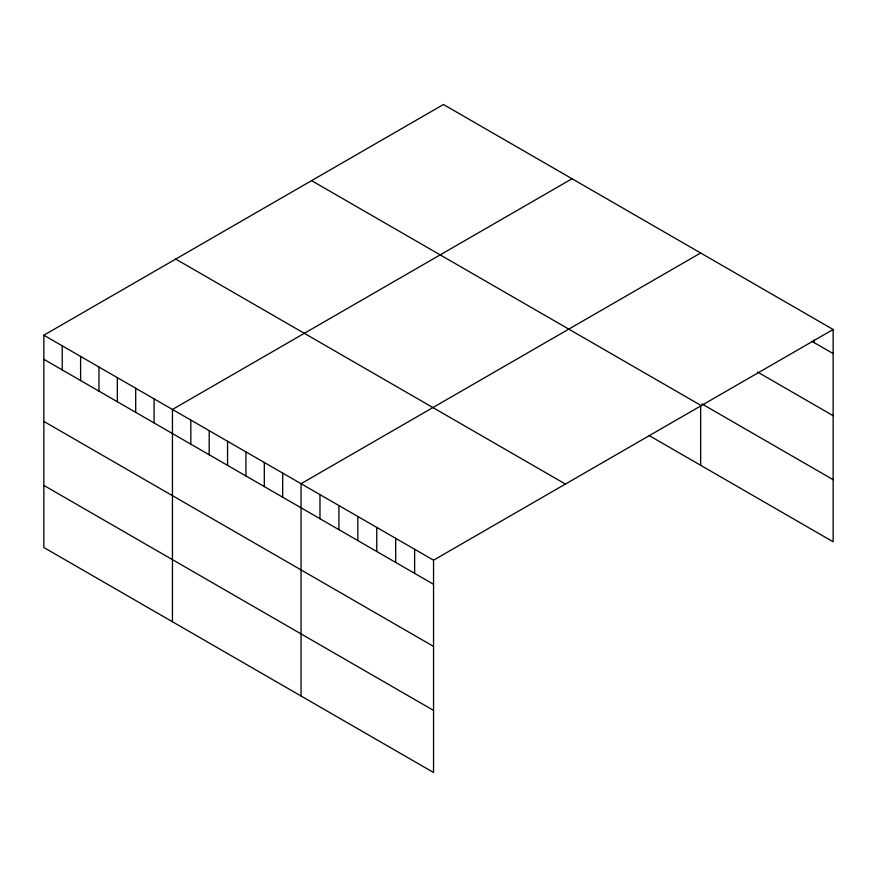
<?xml version="1.0" encoding="UTF-8"?>
<svg xmlns="http://www.w3.org/2000/svg" width="877" height="877" viewBox="0 0 877 877"><rect width="100%" height="100%" fill="white"/><g stroke="black" fill="none" stroke-linecap="round" stroke-linejoin="round"><path stroke-width="1.32" d="M43.85 335.211L433.545 560.195L433.545 772.494L43.85 547.511L43.85 335.211L443.455 104.506L833.15 329.489L833.15 541.789L648.98 435.463M572.056 178.744L172.451 409.46L172.451 621.76M700.657 252.993L301.052 483.698L301.052 695.998M433.545 560.195L833.15 329.489M811.861 341.296L833.15 353.584M757.443 371.98L833.15 415.698M701.841 403.869L833.15 479.686M311.587 180.64L701.282 405.623M175.718 259.077L565.413 484.06M43.85 359.307L433.545 584.29M43.85 421.409L433.545 646.404M43.85 485.398L433.545 710.392M814.218 339.98L814.218 342.655M700.657 405.887L700.657 465.292M414.624 549.276L414.624 573.372M395.691 538.346L395.691 562.442M376.759 527.417L376.759 551.512M357.838 516.487L357.838 540.583M338.906 505.558L338.906 529.653M319.973 494.628L319.973 518.724M282.679 473.098L282.679 497.193M264.306 462.486L264.306 486.582M245.933 451.885L245.933 475.981M227.56 441.274L227.56 465.369M209.197 430.673L209.197 454.768M190.824 420.061L190.824 444.157M154.078 398.849L154.078 422.944M135.705 388.248L135.705 412.343M117.332 377.636L117.332 401.732M98.969 367.024L98.969 391.131M80.596 356.424L80.596 380.519M62.223 345.812L62.223 369.908"/></g></svg>
